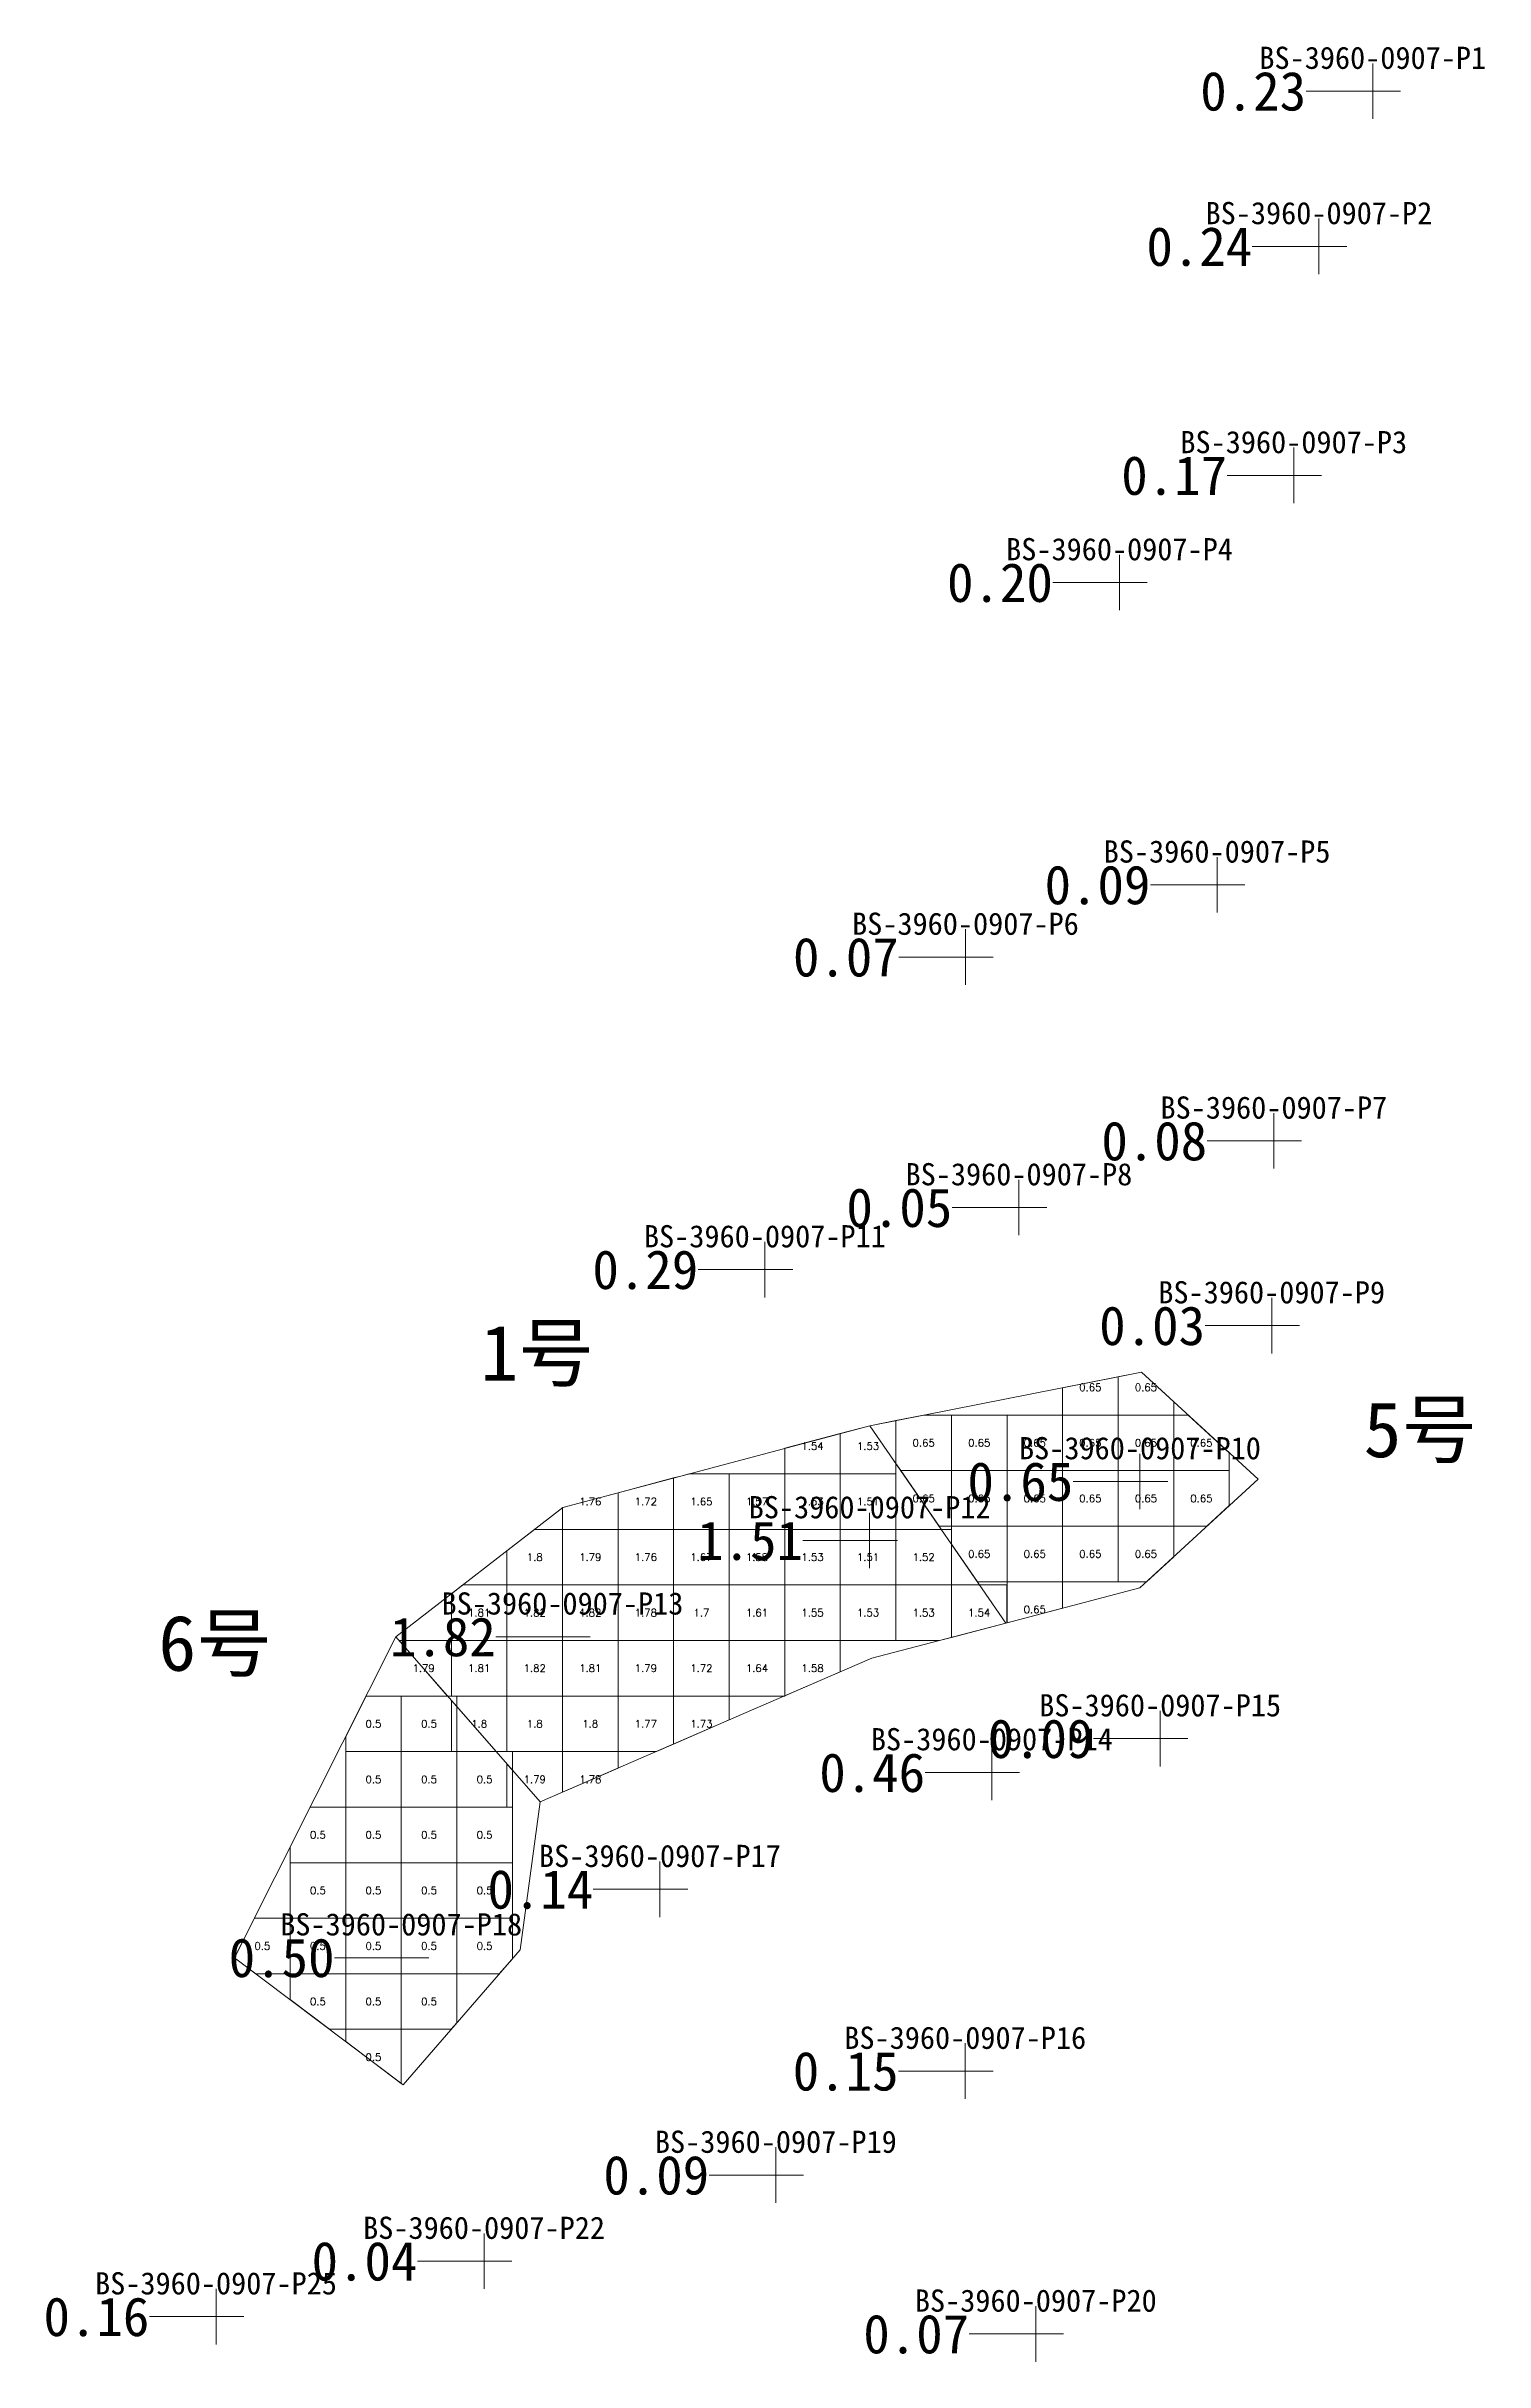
# Model space of a CAD drawing. Header units: inches. Extents: x 469987 to 470037.4, y 4349675.1 to 4349761.5.
# Drawn here: x 470011.54 to 470037.43, y 4349719.79 to 4349761.47 of the extents above; entities that cross this region are included whole.
import ezdxf
from ezdxf.enums import TextEntityAlignment as Align

# ---------------------------------------------------------------- set-up
doc = ezdxf.new("R2010")
doc.units = ezdxf.units.IN
doc.header["$MEASUREMENT"] = 0
for name, color, linetype, lineweight in [('0.500-1.000', 7, 'Continuous', 0), ('1.500-3.000', 7, 'Continuous', 0), ('孔口文字', 7, 'Continuous', 0), ('点', 7, 'Continuous', 0), ('爆区方格网', 7, 'Continuous', 0), ('线条', 7, 'Continuous', 0), ('钻孔', 7, 'Continuous', 0)]:
    doc.layers.add(name, color=color, linetype=linetype, lineweight=lineweight)
doc.styles.add('3dmine_textStyle_1', font='txt.shx', dxfattribs={"height": 1, "bigfont": 'gbcbig.shx'})
doc.styles.add('3dmine_textStyle_2', font='宋体.ttf', dxfattribs={"height": 1})
doc.styles.add('3dmine_textStyle_3', font='simsunb.ttf', dxfattribs={"height": 1})

msp = doc.modelspace()

# ---------------------------------------------------------------- hatches: boundary and pattern name
at = {"layer": '钻孔', "linetype": 'Continuous', "lineweight": 0, "true_color": 0x808080, "extrusion": (0, 1, 0)}
for points in [[(-470036.419, 3949.732), (-470035.419, 3949.732), (-470035.419, 3960.732), (-470036.419, 3960.732)], [(-470035.45, 3949.799), (-470034.45, 3949.799), (-470034.45, 3960.799), (-470035.45, 3960.799)], [(-470034.997, 3949.828), (-470033.997, 3949.828), (-470033.997, 3960.828), (-470034.997, 3960.828)], [(-470031.861, 3949.96), (-470030.861, 3949.96), (-470030.861, 3960.96), (-470031.861, 3960.96)], [(-470033.617, 3949.881), (-470032.617, 3949.881), (-470032.617, 3960.881), (-470033.617, 3960.881)], [(-470029.088, 3950.014), (-470028.088, 3950.014), (-470028.088, 3961.014), (-470029.088, 3961.014)], [(-470034.639, 3949.909), (-470033.639, 3949.909), (-470033.639, 3960.909), (-470034.639, 3960.909)], [(-470030.05, 3950.098), (-470029.05, 3950.098), (-470029.05, 3961.098), (-470030.05, 3961.098)], [(-470025.478, 3950.034), (-470024.478, 3950.034), (-470024.478, 3961.034), (-470025.478, 3961.034)], [(-470034.6, 3949.866), (-470033.6, 3949.866), (-470033.6, 3960.866), (-470034.6, 3960.866)], [(-470032.592, 3949.655), (-470031.592, 3949.655), (-470031.592, 3960.655), (-470032.592, 3960.655)], [(-470029.562, 3949.914), (-470028.562, 3949.914), (-470028.562, 3960.914), (-470029.562, 3960.914)], [(-470023.589, 3949.901), (-470022.589, 3949.901), (-470022.589, 3960.901), (-470023.589, 3960.901)], [(-470029.084, 3949.541), (-470028.084, 3949.541), (-470028.084, 3960.541), (-470029.084, 3960.541)], [(-470025.675, 3949.743), (-470024.675, 3949.743), (-470024.675, 3960.743), (-470025.675, 3960.743)], [(-470020.423, 3949.726), (-470019.423, 3949.726), (-470019.423, 3960.726), (-470020.423, 3960.726)], [(-470015.598, 3949.75), (-470014.598, 3949.75), (-470014.598, 3960.75), (-470015.598, 3960.75)], [(-470030.354, 3950.284), (-470029.354, 3950.284), (-470029.354, 3960.284), (-470030.354, 3960.284)]]:
    msp.add_hatch(color=8, dxfattribs=at).paths.add_polyline_path(points, flags=0)
at = {"layer": '钻孔', "linetype": 'Continuous', "lineweight": 0, "true_color": 0x00ffff, "extrusion": (0, 1, 0)}
for points in [[(-470032.229, 3950.064), (-470031.229, 3950.064), (-470031.229, 3961.064), (-470032.229, 3961.064)], [(-470018.931, 3949.983), (-470017.931, 3949.983), (-470017.931, 3960.983), (-470018.931, 3960.983)]]:
    msp.add_hatch(color=4, dxfattribs=at).paths.add_polyline_path(points, flags=0)
at = {"layer": '钻孔', "linetype": 'Continuous', "lineweight": 0, "true_color": 0xff0000, "extrusion": (0, 1, 0)}
for points in [[(-470027.363, 3950.044), (-470026.363, 3950.044), (-470026.363, 3961.044), (-470027.363, 3961.044)], [(-470021.834, 3950.027), (-470020.834, 3950.027), (-470020.834, 3961.027), (-470021.834, 3961.027)]]:
    msp.add_hatch(color=1, dxfattribs=at).paths.add_polyline_path(points, flags=0)

# ---------------------------------------------------------------- linework, layer by layer
at = {"layer": '0.500-1.000', "color": 4, "linetype": 'Continuous', "lineweight": 0, "true_color": 0x00ffff}
for points in [[(470033.355, 4349735.675), (470031.226, 4349733.718), (470028.814, 4349733.083), (470026.366, 4349736.637), (470031.254, 4349737.598), (470033.355, 4349735.675)], [(470020.431, 4349729.863), (470020.07, 4349727.2), (470017.968, 4349724.768), (470014.931, 4349727.059), (470016.382, 4349729.947), (470017.834, 4349732.836), (470020.431, 4349729.863)]]:
    msp.add_lwpolyline(points, dxfattribs=at)
at = {"layer": '1.500-3.000', "color": 1, "linetype": 'Continuous', "lineweight": 0, "true_color": 0xff0000}
msp.add_lwpolyline([(470028.814, 4349733.083), (470026.401, 4349732.449), (470024.279, 4349731.53), (470020.431, 4349729.863), (470017.834, 4349732.836), (470020.841, 4349735.164), (470022.963, 4349735.73), (470026.366, 4349736.637), (470028.814, 4349733.083)], dxfattribs=at)
at = {"layer": '点', "color": 138, "linetype": 'Continuous', "lineweight": 0, "true_color": 0x004c4c}
for points, elevation in [([(470035.419, 4349760.164), (470035.419, 4349761.164)], 3960.732), ([(470035.919, 4349760.664), (470034.919, 4349760.664)], 3960.732), ([(470034.45, 4349757.368), (470034.45, 4349758.368)], 3960.799), ([(470034.95, 4349757.868), (470033.95, 4349757.868)], 3960.799), ([(470033.997, 4349753.245), (470033.997, 4349754.245)], 3960.828), ([(470034.497, 4349753.745), (470033.497, 4349753.745)], 3960.828), ([(470030.861, 4349751.317), (470030.861, 4349752.317)], 3960.96), ([(470031.361, 4349751.817), (470030.361, 4349751.817)], 3960.96), ([(470032.617, 4349745.874), (470032.617, 4349746.874)], 3960.881), ([(470033.117, 4349746.374), (470032.117, 4349746.374)], 3960.881), ([(470028.088, 4349744.574), (470028.088, 4349745.574)], 3961.014), ([(470028.588, 4349745.074), (470027.588, 4349745.074)], 3961.014), ([(470033.639, 4349741.264), (470033.639, 4349742.264)], 3960.909), ([(470034.139, 4349741.764), (470033.139, 4349741.764)], 3960.909), ([(470029.05, 4349740.064), (470029.05, 4349741.064)], 3961.098), ([(470029.55, 4349740.564), (470028.55, 4349740.564)], 3961.098), ([(470024.478, 4349738.947), (470024.478, 4349739.947)], 3961.034), ([(470024.978, 4349739.447), (470023.978, 4349739.447)], 3961.034), ([(470033.6, 4349737.938), (470033.6, 4349738.938)], 3960.866), ([(470034.1, 4349738.438), (470033.1, 4349738.438)], 3960.866), ([(470031.229, 4349735.132), (470031.229, 4349736.132)], 3961.064), ([(470031.729, 4349735.632), (470030.729, 4349735.632)], 3961.064), ([(470026.363, 4349734.069), (470026.363, 4349735.069)], 3961.044), ([(470026.863, 4349734.569), (470025.863, 4349734.569)], 3961.044), ([(470020.834, 4349732.336), (470020.834, 4349733.336)], 3961.027), ([(470021.334, 4349732.836), (470020.334, 4349732.836)], 3961.027), ([(470031.592, 4349730.503), (470031.592, 4349731.503)], 3960.655), ([(470028.562, 4349729.892), (470028.562, 4349730.892)], 3960.914), ([(470032.092, 4349731.003), (470031.092, 4349731.003)], 3960.655), ([(470029.062, 4349730.392), (470028.062, 4349730.392)], 3960.914), ([(470022.589, 4349727.791), (470022.589, 4349728.791)], 3960.901), ([(470023.089, 4349728.291), (470022.089, 4349728.291)], 3960.901), ([(470017.931, 4349726.559), (470017.931, 4349727.559)], 3960.983), ([(470018.431, 4349727.059), (470017.431, 4349727.059)], 3960.983), ([(470028.084, 4349724.517), (470028.084, 4349725.517)], 3960.541), ([(470028.584, 4349725.017), (470027.584, 4349725.017)], 3960.541), ([(470024.675, 4349722.645), (470024.675, 4349723.645)], 3960.743), ([(470025.175, 4349723.145), (470024.175, 4349723.145)], 3960.743), ([(470019.423, 4349721.096), (470019.423, 4349722.096)], 3960.726), ([(470019.923, 4349721.596), (470018.923, 4349721.596)], 3960.726), ([(470014.598, 4349720.096), (470014.598, 4349721.096)], 3960.75), ([(470015.098, 4349720.596), (470014.098, 4349720.596)], 3960.75), ([(470029.354, 4349719.785), (470029.354, 4349720.785)], 3960.284), ([(470029.854, 4349720.285), (470028.854, 4349720.285)], 3960.284)]:
    msp.add_lwpolyline(points, dxfattribs=dict(at, elevation=elevation))
at = {"layer": '爆区方格网', "color": 4, "linetype": 'Continuous', "lineweight": 0, "true_color": 0x00ffff}
for points, elevation in [([(470030.836, 4349736.827), (470029.836, 4349736.827), (470029.836, 4349737.319), (470030.836, 4349737.516), (470030.836, 4349736.827)], 3961.064), ([(470031.836, 4349737.065), (470031.836, 4349736.827), (470030.836, 4349736.827), (470030.836, 4349737.516), (470031.254, 4349737.598), (470031.836, 4349737.065)], 3961.064), ([(470027.836, 4349735.827), (470026.924, 4349735.827), (470026.836, 4349735.954), (470026.836, 4349736.729), (470027.334, 4349736.827), (470027.836, 4349736.827), (470027.836, 4349735.827)], 3961.064), ([(470028.836, 4349735.827), (470027.836, 4349735.827), (470027.836, 4349736.827), (470028.836, 4349736.827), (470028.836, 4349735.827)], 3961.064), ([(470029.836, 4349735.827), (470028.836, 4349735.827), (470028.836, 4349736.827), (470029.836, 4349736.827), (470029.836, 4349735.827)], 3961.064), ([(470030.836, 4349735.827), (470029.836, 4349735.827), (470029.836, 4349736.827), (470030.836, 4349736.827), (470030.836, 4349735.827)], 3961.064), ([(470031.836, 4349735.827), (470030.836, 4349735.827), (470030.836, 4349736.827), (470031.836, 4349736.827), (470031.836, 4349735.827)], 3961.064), ([(470032.836, 4349736.149), (470032.836, 4349735.827), (470031.836, 4349735.827), (470031.836, 4349736.827), (470032.096, 4349736.827), (470032.836, 4349736.149)], 3961.064), ([(470027.836, 4349734.827), (470027.613, 4349734.827), (470026.924, 4349735.827), (470027.836, 4349735.827), (470027.836, 4349734.827)], 3961.064), ([(470028.836, 4349734.827), (470027.836, 4349734.827), (470027.836, 4349735.827), (470028.836, 4349735.827), (470028.836, 4349734.827)], 3961.064), ([(470029.836, 4349734.827), (470028.836, 4349734.827), (470028.836, 4349735.827), (470029.836, 4349735.827), (470029.836, 4349734.827)], 3961.064), ([(470030.836, 4349734.827), (470029.836, 4349734.827), (470029.836, 4349735.827), (470030.836, 4349735.827), (470030.836, 4349734.827)], 3961.064), ([(470031.836, 4349734.827), (470030.836, 4349734.827), (470030.836, 4349735.827), (470031.836, 4349735.827), (470031.836, 4349734.827)], 3961.064), ([(470032.836, 4349735.198), (470032.433, 4349734.827), (470031.836, 4349734.827), (470031.836, 4349735.827), (470032.836, 4349735.827), (470032.836, 4349735.198)], 3961.064), ([(470028.836, 4349733.827), (470028.302, 4349733.827), (470027.836, 4349734.503), (470027.836, 4349734.827), (470028.836, 4349734.827), (470028.836, 4349733.827)], 3961.064), ([(470029.836, 4349733.827), (470028.836, 4349733.827), (470028.836, 4349734.827), (470029.836, 4349734.827), (470029.836, 4349733.827)], 3961.064), ([(470030.836, 4349733.827), (470029.836, 4349733.827), (470029.836, 4349734.827), (470030.836, 4349734.827), (470030.836, 4349733.827)], 3961.064), ([(470031.836, 4349734.278), (470031.345, 4349733.827), (470030.836, 4349733.827), (470030.836, 4349734.827), (470031.836, 4349734.827), (470031.836, 4349734.278)], 3961.064), ([(470029.836, 4349733.352), (470028.836, 4349733.089), (470028.836, 4349733.827), (470029.836, 4349733.827), (470029.836, 4349733.352)], 3961.064), ([(470017.932, 4349730.769), (470016.932, 4349730.769), (470016.932, 4349731.041), (470017.298, 4349731.769), (470017.932, 4349731.769), (470017.932, 4349730.769)], 3960.983), ([(470018.932, 4349730.769), (470017.932, 4349730.769), (470017.932, 4349731.769), (470018.932, 4349731.769), (470018.932, 4349730.769)], 3960.983), ([(470017.932, 4349729.769), (470016.932, 4349729.769), (470016.932, 4349730.769), (470017.932, 4349730.769), (470017.932, 4349729.769)], 3960.983), ([(470018.932, 4349729.769), (470017.932, 4349729.769), (470017.932, 4349730.769), (470018.932, 4349730.769), (470018.932, 4349729.769)], 3960.983), ([(470019.932, 4349729.769), (470018.932, 4349729.769), (470018.932, 4349730.769), (470019.932, 4349730.769), (470019.932, 4349729.769)], 3960.983), ([(470016.932, 4349728.769), (470015.932, 4349728.769), (470015.932, 4349729.051), (470016.293, 4349729.769), (470016.932, 4349729.769), (470016.932, 4349728.769)], 3960.983), ([(470017.932, 4349728.769), (470016.932, 4349728.769), (470016.932, 4349729.769), (470017.932, 4349729.769), (470017.932, 4349728.769)], 3960.983), ([(470018.932, 4349728.769), (470017.932, 4349728.769), (470017.932, 4349729.769), (470018.932, 4349729.769), (470018.932, 4349728.769)], 3960.983), ([(470019.932, 4349728.769), (470018.932, 4349728.769), (470018.932, 4349729.769), (470019.932, 4349729.769), (470019.932, 4349728.769)], 3960.983), ([(470016.932, 4349727.769), (470015.932, 4349727.769), (470015.932, 4349728.769), (470016.932, 4349728.769), (470016.932, 4349727.769)], 3960.983), ([(470017.932, 4349727.769), (470016.932, 4349727.769), (470016.932, 4349728.769), (470017.932, 4349728.769), (470017.932, 4349727.769)], 3960.983), ([(470018.932, 4349727.769), (470017.932, 4349727.769), (470017.932, 4349728.769), (470018.932, 4349728.769), (470018.932, 4349727.769)], 3960.983), ([(470019.932, 4349727.769), (470018.932, 4349727.769), (470018.932, 4349728.769), (470019.932, 4349728.769), (470019.932, 4349727.769)], 3960.983), ([(470015.932, 4349726.769), (470015.315, 4349726.769), (470014.932, 4349727.058), (470014.932, 4349727.061), (470015.288, 4349727.769), (470015.932, 4349727.769), (470015.932, 4349726.769)], 3960.983), ([(470016.932, 4349726.769), (470015.932, 4349726.769), (470015.932, 4349727.769), (470016.932, 4349727.769), (470016.932, 4349726.769)], 3960.983), ([(470017.932, 4349726.769), (470016.932, 4349726.769), (470016.932, 4349727.769), (470017.932, 4349727.769), (470017.932, 4349726.769)], 3960.983), ([(470018.932, 4349726.769), (470017.932, 4349726.769), (470017.932, 4349727.769), (470018.932, 4349727.769), (470018.932, 4349726.769)], 3960.983), ([(470019.932, 4349727.041), (470019.697, 4349726.769), (470018.932, 4349726.769), (470018.932, 4349727.769), (470019.932, 4349727.769), (470019.932, 4349727.041)], 3960.983), ([(470016.932, 4349725.769), (470016.641, 4349725.769), (470015.932, 4349726.303), (470015.932, 4349726.769), (470016.932, 4349726.769), (470016.932, 4349725.769)], 3960.983), ([(470017.932, 4349725.769), (470016.932, 4349725.769), (470016.932, 4349726.769), (470017.932, 4349726.769), (470017.932, 4349725.769)], 3960.983), ([(470018.932, 4349725.884), (470018.833, 4349725.769), (470017.932, 4349725.769), (470017.932, 4349726.769), (470018.932, 4349726.769), (470018.932, 4349725.884)], 3960.983), ([(470017.932, 4349724.795), (470016.932, 4349725.549), (470016.932, 4349725.769), (470017.932, 4349725.769), (470017.932, 4349724.795)], 3960.983)]:
    msp.add_lwpolyline(points, dxfattribs=dict(at, elevation=elevation))
at = {"layer": '爆区方格网', "color": 1, "linetype": 'Continuous', "lineweight": 0, "true_color": 0xff0000, "elevation": 3961.027}
for points in [[(470026.835, 4349735.77), (470025.835, 4349735.77), (470025.835, 4349736.495), (470026.366, 4349736.637), (470026.835, 4349736.729), (470026.835, 4349735.77)], [(470025.835, 4349735.77), (470024.835, 4349735.77), (470024.835, 4349736.229), (470025.835, 4349736.495), (470025.835, 4349735.77)], [(470021.835, 4349734.77), (470020.835, 4349734.77), (470020.835, 4349735.16), (470020.841, 4349735.164), (470021.835, 4349735.429), (470021.835, 4349734.77)], [(470022.835, 4349734.77), (470021.835, 4349734.77), (470021.835, 4349735.429), (470022.835, 4349735.696), (470022.835, 4349734.77)], [(470023.835, 4349734.77), (470022.835, 4349734.77), (470022.835, 4349735.696), (470022.963, 4349735.73), (470023.112, 4349735.77), (470023.835, 4349735.77), (470023.835, 4349734.77)], [(470024.835, 4349734.77), (470023.835, 4349734.77), (470023.835, 4349735.77), (470024.835, 4349735.77), (470024.835, 4349734.77)], [(470025.835, 4349734.77), (470024.835, 4349734.77), (470024.835, 4349735.77), (470025.835, 4349735.77), (470025.835, 4349734.77)], [(470026.835, 4349734.77), (470025.835, 4349734.77), (470025.835, 4349735.77), (470026.835, 4349735.77), (470026.835, 4349734.77)], [(470020.835, 4349733.77), (470019.835, 4349733.77), (470019.835, 4349734.385), (470020.331, 4349734.77), (470020.835, 4349734.77), (470020.835, 4349733.77)], [(470021.835, 4349733.77), (470020.835, 4349733.77), (470020.835, 4349734.77), (470021.835, 4349734.77), (470021.835, 4349733.77)], [(470022.835, 4349733.77), (470021.835, 4349733.77), (470021.835, 4349734.77), (470022.835, 4349734.77), (470022.835, 4349733.77)], [(470023.835, 4349733.77), (470022.835, 4349733.77), (470022.835, 4349734.77), (470023.835, 4349734.77), (470023.835, 4349733.77)], [(470024.835, 4349733.77), (470023.835, 4349733.77), (470023.835, 4349734.77), (470024.835, 4349734.77), (470024.835, 4349733.77)], [(470025.835, 4349733.77), (470024.835, 4349733.77), (470024.835, 4349734.77), (470025.835, 4349734.77), (470025.835, 4349733.77)], [(470026.835, 4349733.77), (470025.835, 4349733.77), (470025.835, 4349734.77), (470026.835, 4349734.77), (470026.835, 4349733.77)], [(470027.835, 4349733.77), (470026.835, 4349733.77), (470026.835, 4349734.77), (470027.835, 4349734.77), (470027.835, 4349733.77)], [(470019.835, 4349732.77), (470018.835, 4349732.77), (470018.835, 4349733.611), (470019.04, 4349733.77), (470019.835, 4349733.77), (470019.835, 4349732.77)], [(470020.835, 4349732.77), (470019.835, 4349732.77), (470019.835, 4349733.77), (470020.835, 4349733.77), (470020.835, 4349732.77)], [(470021.835, 4349732.77), (470020.835, 4349732.77), (470020.835, 4349733.77), (470021.835, 4349733.77), (470021.835, 4349732.77)], [(470022.835, 4349732.77), (470021.835, 4349732.77), (470021.835, 4349733.77), (470022.835, 4349733.77), (470022.835, 4349732.77)], [(470023.835, 4349732.77), (470022.835, 4349732.77), (470022.835, 4349733.77), (470023.835, 4349733.77), (470023.835, 4349732.77)], [(470024.835, 4349732.77), (470023.835, 4349732.77), (470023.835, 4349733.77), (470024.835, 4349733.77), (470024.835, 4349732.77)], [(470025.835, 4349732.77), (470024.835, 4349732.77), (470024.835, 4349733.77), (470025.835, 4349733.77), (470025.835, 4349732.77)], [(470026.835, 4349732.77), (470025.835, 4349732.77), (470025.835, 4349733.77), (470026.835, 4349733.77), (470026.835, 4349732.77)], [(470027.835, 4349732.826), (470027.62, 4349732.77), (470026.835, 4349732.77), (470026.835, 4349733.77), (470027.835, 4349733.77), (470027.835, 4349732.826)], [(470028.835, 4349733.089), (470028.814, 4349733.083), (470027.835, 4349732.826), (470027.835, 4349733.77), (470028.835, 4349733.77), (470028.835, 4349733.089)], [(470018.835, 4349731.77), (470018.765, 4349731.77), (470017.892, 4349732.77), (470018.835, 4349732.77), (470018.835, 4349731.77)], [(470019.835, 4349731.77), (470018.835, 4349731.77), (470018.835, 4349732.77), (470019.835, 4349732.77), (470019.835, 4349731.77)], [(470020.835, 4349731.77), (470019.835, 4349731.77), (470019.835, 4349732.77), (470020.835, 4349732.77), (470020.835, 4349731.77)], [(470021.835, 4349731.77), (470020.835, 4349731.77), (470020.835, 4349732.77), (470021.835, 4349732.77), (470021.835, 4349731.77)], [(470022.835, 4349731.77), (470021.835, 4349731.77), (470021.835, 4349732.77), (470022.835, 4349732.77), (470022.835, 4349731.77)], [(470023.835, 4349731.77), (470022.835, 4349731.77), (470022.835, 4349732.77), (470023.835, 4349732.77), (470023.835, 4349731.77)], [(470024.835, 4349731.771), (470024.832, 4349731.77), (470023.835, 4349731.77), (470023.835, 4349732.77), (470024.835, 4349732.77), (470024.835, 4349731.771)], [(470025.835, 4349732.204), (470024.835, 4349731.771), (470024.835, 4349732.77), (470025.835, 4349732.77), (470025.835, 4349732.204)], [(470019.835, 4349730.77), (470019.639, 4349730.77), (470018.932, 4349731.579), (470018.932, 4349730.77), (470018.835, 4349730.77), (470018.835, 4349731.69), (470018.932, 4349731.579), (470018.932, 4349731.769), (470018.835, 4349731.769), (470018.835, 4349731.77), (470019.835, 4349731.77), (470019.835, 4349730.77)], [(470020.835, 4349730.77), (470019.835, 4349730.77), (470019.835, 4349731.77), (470020.835, 4349731.77), (470020.835, 4349730.77)], [(470021.835, 4349730.77), (470020.835, 4349730.77), (470020.835, 4349731.77), (470021.835, 4349731.77), (470021.835, 4349730.77)], [(470022.835, 4349730.904), (470022.524, 4349730.77), (470021.835, 4349730.77), (470021.835, 4349731.77), (470022.835, 4349731.77), (470022.835, 4349730.904)], [(470023.835, 4349731.338), (470022.835, 4349730.904), (470022.835, 4349731.77), (470023.835, 4349731.77), (470023.835, 4349731.338)], [(470020.835, 4349730.038), (470020.431, 4349729.863), (470019.932, 4349730.434), (470019.932, 4349729.77), (470019.835, 4349729.77), (470019.835, 4349730.545), (470019.932, 4349730.434), (470019.932, 4349730.769), (470019.835, 4349730.769), (470019.835, 4349730.77), (470020.835, 4349730.77), (470020.835, 4349730.038)], [(470021.835, 4349730.471), (470020.835, 4349730.038), (470020.835, 4349730.77), (470021.835, 4349730.77), (470021.835, 4349730.471)]]:
    msp.add_lwpolyline(points, dxfattribs=at)
at = {"layer": '线条', "color": 138, "linetype": 'Continuous', "lineweight": 0, "true_color": 0x004c4c}
for points, elevation in [([(470035.419, 4349760.664), (470035.419, 4349760.664), (470035.419, 4349760.664)], 3960.732), ([(470034.45, 4349757.868), (470034.45, 4349757.868), (470034.45, 4349757.868)], 3960.799), ([(470033.997, 4349753.745), (470033.997, 4349753.745), (470033.997, 4349753.745)], 3960.828), ([(470030.861, 4349751.817), (470030.861, 4349751.817), (470030.861, 4349751.817)], 3960.96), ([(470032.617, 4349746.374), (470032.617, 4349746.374), (470032.617, 4349746.374)], 3960.881), ([(470028.088, 4349745.074), (470028.088, 4349745.074), (470028.088, 4349745.074)], 3961.014), ([(470033.639, 4349741.764), (470033.639, 4349741.764), (470033.639, 4349741.764)], 3960.909), ([(470029.05, 4349740.564), (470029.05, 4349740.564), (470029.05, 4349740.564)], 3961.098), ([(470024.478, 4349739.447), (470024.478, 4349739.447), (470024.478, 4349739.447)], 3961.034), ([(470033.6, 4349738.438), (470033.6, 4349738.438), (470033.6, 4349738.438)], 3960.866), ([(470031.229, 4349735.632), (470031.229, 4349735.632), (470031.229, 4349735.632)], 3961.064), ([(470026.363, 4349734.569), (470026.363, 4349734.569), (470026.363, 4349734.569)], 3961.044), ([(470020.834, 4349732.836), (470020.834, 4349732.836), (470020.834, 4349732.836)], 3961.027), ([(470031.592, 4349731.003), (470031.592, 4349731.003), (470031.592, 4349731.003)], 3960.655), ([(470028.562, 4349730.392), (470028.562, 4349730.392), (470028.562, 4349730.392)], 3960.914), ([(470022.589, 4349728.291), (470022.589, 4349728.291), (470022.589, 4349728.291)], 3960.901), ([(470017.931, 4349727.059), (470017.931, 4349727.059), (470017.931, 4349727.059)], 3960.983), ([(470028.084, 4349725.017), (470028.084, 4349725.017), (470028.084, 4349725.017)], 3960.541), ([(470024.675, 4349723.145), (470024.675, 4349723.145), (470024.675, 4349723.145)], 3960.743), ([(470019.423, 4349721.596), (470019.423, 4349721.596), (470019.423, 4349721.596)], 3960.726), ([(470014.598, 4349720.596), (470014.598, 4349720.596), (470014.598, 4349720.596)], 3960.75), ([(470029.354, 4349720.285), (470029.354, 4349720.285), (470029.354, 4349720.285)], 3960.284)]:
    msp.add_lwpolyline(points, dxfattribs=dict(at, elevation=elevation))
at = {"layer": '钻孔', "color": 8, "linetype": 'Continuous', "lineweight": 0, "true_color": 0x808080}
for points, elevation in [([(470035.419, 4349760.664), (470034.219, 4349760.664)], 3960.732), ([(470035.419, 4349760.664), (470034.219, 4349760.664)], 3949.732), ([(470034.45, 4349757.868), (470033.25, 4349757.868)], 3960.799), ([(470034.45, 4349757.868), (470033.25, 4349757.868)], 3949.799), ([(470033.997, 4349753.745), (470032.797, 4349753.745)], 3960.828), ([(470033.997, 4349753.745), (470032.797, 4349753.745)], 3949.828), ([(470030.861, 4349751.817), (470029.661, 4349751.817)], 3960.96), ([(470030.861, 4349751.817), (470029.661, 4349751.817)], 3949.96), ([(470032.617, 4349746.374), (470031.417, 4349746.374)], 3960.881), ([(470032.617, 4349746.374), (470031.417, 4349746.374)], 3949.881), ([(470028.088, 4349745.074), (470026.888, 4349745.074)], 3961.014), ([(470028.088, 4349745.074), (470026.888, 4349745.074)], 3950.014), ([(470033.639, 4349741.764), (470032.439, 4349741.764)], 3960.909), ([(470033.639, 4349741.764), (470032.439, 4349741.764)], 3949.909), ([(470029.05, 4349740.564), (470027.85, 4349740.564)], 3961.098), ([(470029.05, 4349740.564), (470027.85, 4349740.564)], 3950.098), ([(470024.478, 4349739.447), (470023.278, 4349739.447)], 3961.034), ([(470024.478, 4349739.447), (470023.278, 4349739.447)], 3950.034), ([(470033.6, 4349738.438), (470032.4, 4349738.438)], 3960.866), ([(470033.6, 4349738.438), (470032.4, 4349738.438)], 3949.866), ([(470031.592, 4349731.003), (470030.392, 4349731.003)], 3960.655), ([(470031.592, 4349731.003), (470030.392, 4349731.003)], 3949.655), ([(470028.562, 4349730.392), (470027.362, 4349730.392)], 3960.914), ([(470028.562, 4349730.392), (470027.362, 4349730.392)], 3949.914), ([(470022.589, 4349728.291), (470021.389, 4349728.291)], 3960.901), ([(470022.589, 4349728.291), (470021.389, 4349728.291)], 3949.901), ([(470028.084, 4349725.017), (470026.884, 4349725.017)], 3960.541), ([(470028.084, 4349725.017), (470026.884, 4349725.017)], 3949.541), ([(470024.675, 4349723.145), (470023.475, 4349723.145)], 3960.743), ([(470024.675, 4349723.145), (470023.475, 4349723.145)], 3949.743), ([(470019.423, 4349721.596), (470018.223, 4349721.596)], 3960.726), ([(470019.423, 4349721.596), (470018.223, 4349721.596)], 3949.726), ([(470014.598, 4349720.596), (470013.398, 4349720.596)], 3960.75), ([(470014.598, 4349720.596), (470013.398, 4349720.596)], 3949.75), ([(470029.354, 4349720.285), (470028.154, 4349720.285)], 3960.284), ([(470029.354, 4349720.285), (470028.154, 4349720.285)], 3950.284)]:
    msp.add_lwpolyline(points, dxfattribs=dict(at, elevation=elevation))
at = {"layer": '钻孔', "color": 4, "linetype": 'Continuous', "lineweight": 0, "true_color": 0x00ffff}
for points, elevation in [([(470031.229, 4349735.632), (470030.029, 4349735.632)], 3961.064), ([(470031.229, 4349735.632), (470030.029, 4349735.632)], 3950.064), ([(470017.931, 4349727.059), (470016.731, 4349727.059)], 3960.983), ([(470017.931, 4349727.059), (470016.731, 4349727.059)], 3949.983)]:
    msp.add_lwpolyline(points, dxfattribs=dict(at, elevation=elevation))
at = {"layer": '钻孔', "color": 1, "linetype": 'Continuous', "lineweight": 0, "true_color": 0xff0000}
for points, elevation in [([(470026.363, 4349734.569), (470025.163, 4349734.569)], 3961.044), ([(470026.363, 4349734.569), (470025.163, 4349734.569)], 3950.044), ([(470020.834, 4349732.836), (470019.634, 4349732.836)], 3961.027), ([(470020.834, 4349732.836), (470019.634, 4349732.836)], 3950.027)]:
    msp.add_lwpolyline(points, dxfattribs=dict(at, elevation=elevation))

# ---------------------------------------------------------------- texts
at = {"color": 7, "linetype": 'Continuous', "lineweight": 0, "style": '3dmine_textStyle_2'}
for s, p in [('1号', (470019.357, 4349737.447, 1980.974)), ('5号', (470035.255, 4349736.069, 1980.974)), ('6号', (470013.561, 4349732.224, 1980.974))]:
    msp.add_text(s, height=1, dxfattribs=at).set_placement(p)
at = {"color": 4, "linetype": 'Continuous', "lineweight": 0, "true_color": 0x00ffff, "style": '3dmine_textStyle_1'}
for s, p in [('0.65', (470030.336, 4349737.327, 3961.064)), ('0.65', (470031.336, 4349737.327, 3961.064)), ('0.65', (470027.336, 4349736.327, 3961.064)), ('0.65', (470028.336, 4349736.327, 3961.064)), ('0.65', (470029.336, 4349736.327, 3961.064)), ('0.65', (470030.336, 4349736.327, 3961.064)), ('0.65', (470031.336, 4349736.327, 3961.064)), ('0.65', (470032.336, 4349736.327, 3961.064)), ('0.65', (470027.336, 4349735.327, 3961.064)), ('0.65', (470028.336, 4349735.327, 3961.064)), ('0.65', (470029.336, 4349735.327, 3961.064)), ('0.65', (470030.336, 4349735.327, 3961.064)), ('0.65', (470031.336, 4349735.327, 3961.064)), ('0.65', (470032.336, 4349735.327, 3961.064)), ('0.65', (470028.336, 4349734.327, 3961.064)), ('0.65', (470029.336, 4349734.327, 3961.064)), ('0.65', (470030.336, 4349734.327, 3961.064)), ('0.65', (470031.336, 4349734.327, 3961.064)), ('0.65', (470029.336, 4349733.327, 3961.064)), ('0.5', (470017.432, 4349731.269, 3960.983)), ('0.5', (470018.432, 4349731.269, 3960.983)), ('0.5', (470017.432, 4349730.269, 3960.983)), ('0.5', (470018.432, 4349730.269, 3960.983)), ('0.5', (470019.432, 4349730.269, 3960.983)), ('0.5', (470016.432, 4349729.269, 3960.983)), ('0.5', (470017.432, 4349729.269, 3960.983)), ('0.5', (470018.432, 4349729.269, 3960.983)), ('0.5', (470019.432, 4349729.269, 3960.983)), ('0.5', (470016.432, 4349728.269, 3960.983)), ('0.5', (470017.432, 4349728.269, 3960.983)), ('0.5', (470018.432, 4349728.269, 3960.983)), ('0.5', (470019.432, 4349728.269, 3960.983)), ('0.5', (470015.432, 4349727.269, 3960.983)), ('0.5', (470016.432, 4349727.269, 3960.983)), ('0.5', (470017.432, 4349727.269, 3960.983)), ('0.5', (470018.432, 4349727.269, 3960.983)), ('0.5', (470019.432, 4349727.269, 3960.983)), ('0.5', (470016.432, 4349726.269, 3960.983)), ('0.5', (470017.432, 4349726.269, 3960.983)), ('0.5', (470018.432, 4349726.269, 3960.983)), ('0.5', (470017.432, 4349725.269, 3960.983))]:
    msp.add_text(s, height=0.1333, dxfattribs=at).set_placement(p, align=Align.MIDDLE_CENTER)
at = {"color": 1, "linetype": 'Continuous', "lineweight": 0, "true_color": 0xff0000, "style": '3dmine_textStyle_1'}
for s, p in [('1.54', (470025.335, 4349736.27, 3961.027)), ('1.53', (470026.335, 4349736.27, 3961.027)), ('1.76', (470021.335, 4349735.27, 3961.027)), ('1.72', (470022.335, 4349735.27, 3961.027)), ('1.65', (470023.335, 4349735.27, 3961.027)), ('1.57', (470024.335, 4349735.27, 3961.027)), ('1.53', (470025.335, 4349735.27, 3961.027)), ('1.51', (470026.335, 4349735.27, 3961.027)), ('1.8', (470020.335, 4349734.27, 3961.027)), ('1.79', (470021.335, 4349734.27, 3961.027)), ('1.76', (470022.335, 4349734.27, 3961.027)), ('1.67', (470023.335, 4349734.27, 3961.027)), ('1.58', (470024.335, 4349734.27, 3961.027)), ('1.53', (470025.335, 4349734.27, 3961.027)), ('1.51', (470026.335, 4349734.27, 3961.027)), ('1.52', (470027.335, 4349734.27, 3961.027)), ('1.81', (470019.335, 4349733.27, 3961.027)), ('1.82', (470020.335, 4349733.27, 3961.027)), ('1.82', (470021.335, 4349733.27, 3961.027)), ('1.78', (470022.335, 4349733.27, 3961.027)), ('1.7', (470023.335, 4349733.27, 3961.027)), ('1.61', (470024.335, 4349733.27, 3961.027)), ('1.55', (470025.335, 4349733.27, 3961.027)), ('1.53', (470026.335, 4349733.27, 3961.027)), ('1.53', (470027.335, 4349733.27, 3961.027)), ('1.54', (470028.335, 4349733.27, 3961.027)), ('1.79', (470018.335, 4349732.27, 3961.027)), ('1.81', (470019.335, 4349732.27, 3961.027)), ('1.82', (470020.335, 4349732.27, 3961.027)), ('1.81', (470021.335, 4349732.27, 3961.027)), ('1.79', (470022.335, 4349732.27, 3961.027)), ('1.72', (470023.335, 4349732.27, 3961.027)), ('1.64', (470024.335, 4349732.27, 3961.027)), ('1.58', (470025.335, 4349732.27, 3961.027)), ('1.8', (470019.335, 4349731.27, 3961.027)), ('1.8', (470020.335, 4349731.27, 3961.027)), ('1.8', (470021.335, 4349731.27, 3961.027)), ('1.77', (470022.335, 4349731.27, 3961.027)), ('1.73', (470023.335, 4349731.27, 3961.027)), ('1.79', (470020.335, 4349730.27, 3961.027)), ('1.78', (470021.335, 4349730.27, 3961.027))]:
    msp.add_text(s, height=0.1333, dxfattribs=at).set_placement(p, align=Align.MIDDLE_CENTER)
at = {"layer": '孔口文字', "color": 138, "linetype": 'Continuous', "lineweight": 0, "true_color": 0x004c4c, "style": '3dmine_textStyle_3'}
for s, p in [('BS-3960-0907-P1', (470035.419, 4349761.064, 3960.732)), ('BS-3960-0907-P2', (470034.45, 4349758.268, 3960.799)), ('BS-3960-0907-P3', (470033.997, 4349754.145, 3960.828)), ('BS-3960-0907-P4', (470030.861, 4349752.217, 3960.96)), ('BS-3960-0907-P5', (470032.617, 4349746.774, 3960.881)), ('BS-3960-0907-P6', (470028.088, 4349745.474, 3961.014)), ('BS-3960-0907-P7', (470033.639, 4349742.164, 3960.909)), ('BS-3960-0907-P8', (470029.05, 4349740.964, 3961.098)), ('BS-3960-0907-P11', (470024.478, 4349739.847, 3961.034)), ('BS-3960-0907-P9', (470033.6, 4349738.838, 3960.866)), ('BS-3960-0907-P10', (470031.229, 4349736.032, 3961.064)), ('BS-3960-0907-P12', (470026.363, 4349734.969, 3961.044)), ('BS-3960-0907-P13', (470020.834, 4349733.236, 3961.027)), ('BS-3960-0907-P15', (470031.592, 4349731.403, 3960.655)), ('BS-3960-0907-P14', (470028.562, 4349730.792, 3960.914)), ('BS-3960-0907-P17', (470022.589, 4349728.691, 3960.901)), ('BS-3960-0907-P18', (470017.931, 4349727.459, 3960.983)), ('BS-3960-0907-P16', (470028.084, 4349725.417, 3960.541)), ('BS-3960-0907-P19', (470024.675, 4349723.545, 3960.743)), ('BS-3960-0907-P22', (470019.423, 4349721.996, 3960.726)), ('BS-3960-0907-P25', (470014.598, 4349720.996, 3960.75)), ('BS-3960-0907-P20', (470029.354, 4349720.685, 3960.284))]:
    msp.add_text(s, height=0.4, dxfattribs=at).set_placement(p, align=Align.CENTER)
at = {"layer": '钻孔', "color": 8, "linetype": 'Continuous', "lineweight": 0, "true_color": 0x808080, "style": '3dmine_textStyle_3'}
for s, p in [('0.23', (470034.219, 4349760.664, 3960.732)), ('0.24', (470033.25, 4349757.868, 3960.799)), ('0.17', (470032.797, 4349753.745, 3960.828)), ('0.20', (470029.661, 4349751.817, 3960.96)), ('0.09', (470031.417, 4349746.374, 3960.881)), ('0.07', (470026.888, 4349745.074, 3961.014)), ('0.08', (470032.439, 4349741.764, 3960.909)), ('0.05', (470027.85, 4349740.564, 3961.098)), ('0.29', (470023.278, 4349739.447, 3961.034)), ('0.03', (470032.4, 4349738.438, 3960.866)), ('0.09', (470030.392, 4349731.003, 3960.655)), ('0.46', (470027.362, 4349730.392, 3960.914)), ('0.14', (470021.389, 4349728.291, 3960.901)), ('0.15', (470026.884, 4349725.017, 3960.541)), ('0.09', (470023.475, 4349723.145, 3960.743)), ('0.04', (470018.223, 4349721.596, 3960.726)), ('0.16', (470013.398, 4349720.596, 3960.75)), ('0.07', (470028.154, 4349720.285, 3960.284))]:
    msp.add_text(s, height=0.7, dxfattribs=at).set_placement(p, align=Align.MIDDLE_RIGHT)
at = {"layer": '钻孔', "color": 4, "linetype": 'Continuous', "lineweight": 0, "true_color": 0x00ffff, "style": '3dmine_textStyle_3'}
for s, p in [('0.65', (470030.029, 4349735.632, 3961.064)), ('0.50', (470016.731, 4349727.059, 3960.983))]:
    msp.add_text(s, height=0.7, dxfattribs=at).set_placement(p, align=Align.MIDDLE_RIGHT)
at = {"layer": '钻孔', "color": 1, "linetype": 'Continuous', "lineweight": 0, "true_color": 0xff0000, "style": '3dmine_textStyle_3'}
for s, p in [('1.51', (470025.163, 4349734.569, 3961.044)), ('1.82', (470019.634, 4349732.836, 3961.027))]:
    msp.add_text(s, height=0.7, dxfattribs=at).set_placement(p, align=Align.MIDDLE_RIGHT)

doc.saveas('drawing.dxf')
